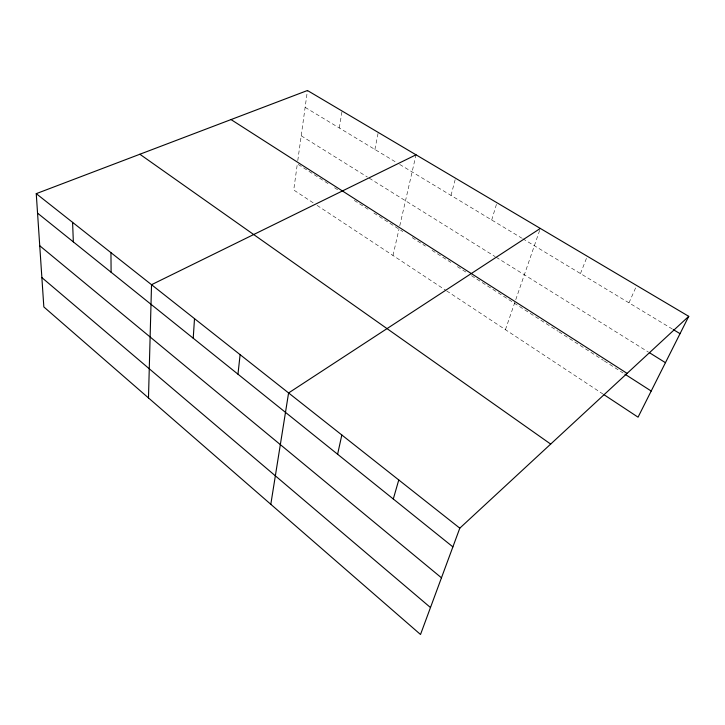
<?xml version="1.0" encoding="UTF-8"?>
<svg xmlns="http://www.w3.org/2000/svg" width="725" height="725" viewBox="0 0 725 725"><rect width="100%" height="100%" fill="white"/><g stroke="black" fill="none" stroke-linecap="round" stroke-linejoin="round"><path stroke-width="0.54" stroke-dasharray="3.62 2.72" d="M297.776 160.624L307.454 90.507M339.273 127.962L342.082 111.016M374.897 149.468L378.242 132.43M392.986 255.481L399.013 229.145M399.756 225.865L416.023 154.806M451.004 195.406L455.545 178.223M491.713 219.983L496.933 202.737M505.425 329.676L539.971 229.444M580.48 273.561L587.277 256.242M628.974 302.842L636.686 285.505M305.134 107.354L395.886 162.137M399.702 164.439L521.764 238.117M522.734 238.706L672.338 329.014M301.201 135.792L367.385 177.018M369.261 178.187L495.166 256.614M496.108 257.203L648.349 352.033M327.99 183.543L297.332 163.868L293.725 189.986L313.345 202.937M334.551 187.757L339.255 190.775M354.298 200.444L370.212 210.658M373.928 213.041L402.792 231.565M412.235 237.628L425.457 246.119M432.064 250.361L450.85 262.423M457.421 266.646L467.743 273.271M471.495 275.681L557.897 331.144M558.848 331.76L603.408 360.361M604.342 360.959L623.083 372.994M317.088 205.402L445.73 290.281M446.663 290.897L603.082 394.101"/><path stroke-width="1.09" d="M148.48 397.925L151.534 284.708L416.023 154.806M193.222 338.222L194.508 318.647M237.972 374.182L240.111 354.661M270.806 504.301L288.586 392.95L540.324 228.429M337.614 454.258L341.828 435M393.294 498.99L398.768 479.959M688.75 316.345L459.804 528.162L420.518 634.493L43.835 306.929L36.25 193.657L307.454 90.507L688.75 316.345L638.054 417.183L604.025 394.726M673.298 329.594L680.041 333.663M649.301 352.622L665.45 362.681M231.03 119.571L627.089 373.384M624.959 374.2L651.195 391.038M139.871 154.244L550.683 444.081M36.25 193.657L459.804 528.162M37.555 213.141L452.889 546.877M39.739 245.748L441.462 577.807M41.869 277.593L430.478 607.532M72.591 222.358L73.343 241.896M110.952 252.663L111.106 272.237"/></g></svg>
